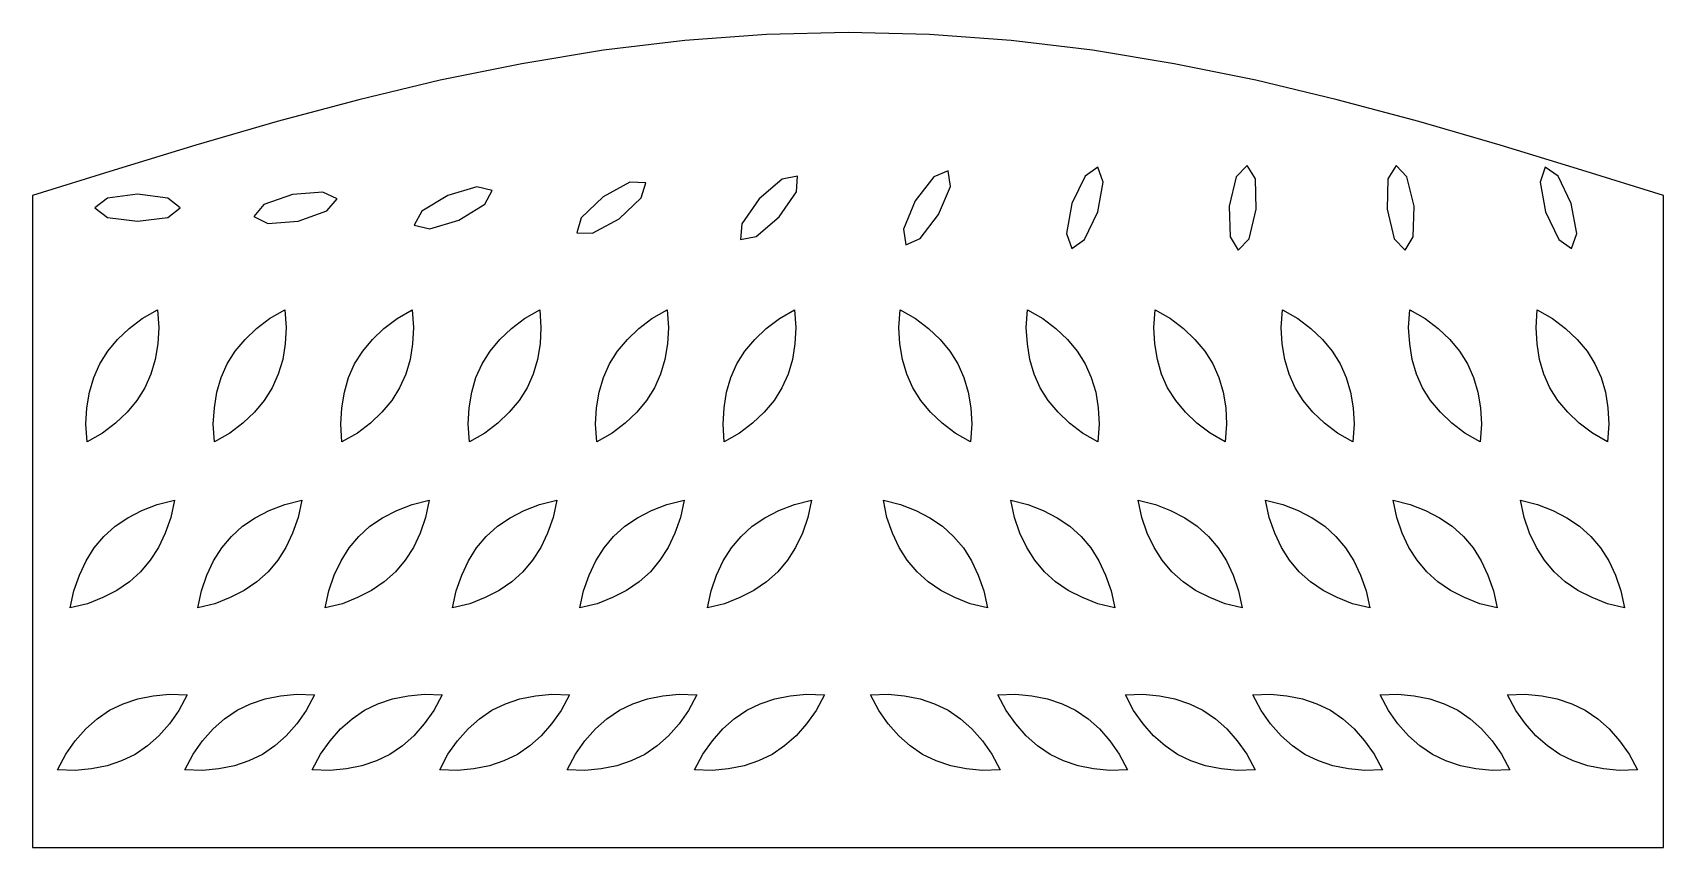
# Model space of a CAD drawing. Header units: millimetres. Extents: x 0 to 1380, y 0 to 690.
import ezdxf

# ---------------------------------------------------------------- set-up
doc = ezdxf.new("R2010")
doc.units = ezdxf.units.MM
doc.layers.add('CUT', color=7, linetype='CONTINUOUS')

msp = doc.modelspace()

# ---------------------------------------------------------------- linework, layer by layer
at = {"layer": 'CUT'}
for points in [[(0, 0), (1380, 0), (1380, 552), (1311, 573.6), (1242, 594.6), (1173, 614.7), (1104, 633.1), (1035, 649.6), (966, 663.6), (897, 675), (828, 683.2), (759, 688.3), (690, 690), (621, 688.3), (552, 683.2), (483, 675), (414, 663.6), (345, 649.6), (276, 633.1), (207, 614.7), (138, 594.6), (69, 573.6), (0, 552)], [(647.3, 568.5), (634.2, 566), (614.7, 549.3), (600.1, 528.1), (599.1, 514.8), (612.2, 517.3), (631.7, 534), (646.3, 555.2)], [(774.8, 572.9), (762.5, 567.8), (746.9, 547.4), (737, 523.6), (738.8, 510.4), (751.1, 515.5), (766.7, 535.9), (776.6, 559.7)], [(901.5, 576), (890.6, 568.4), (879.5, 545.2), (874.8, 519.9), (879.3, 507.3), (890.2, 514.9), (901.3, 538.1), (906, 563.4)], [(1027.8, 577.5), (1018.6, 567.9), (1012.6, 542.9), (1013.3, 517.1), (1020.2, 505.8), (1029.4, 515.4), (1035.4, 540.4), (1034.7, 566.2)], [(1153.8, 577.5), (1146.9, 566.2), (1146.2, 540.4), (1152.2, 515.4), (1161.4, 505.8), (1168.3, 517.1), (1169, 542.9), (1163, 567.9)], [(1280.1, 576), (1275.6, 563.4), (1280.3, 538.1), (1291.4, 514.9), (1302.3, 507.3), (1306.8, 519.9), (1302.1, 545.2), (1291, 568.4)], [(124.9, 541.6), (114.3, 549.8), (88.8, 553.1), (63.3, 549.8), (52.7, 541.6), (63.3, 533.5), (88.8, 530.2), (114.3, 533.5)], [(257.7, 549.1), (245.7, 554.9), (220, 552.9), (195.8, 544.3), (187.1, 534.2), (199.1, 528.4), (224.8, 530.4), (249, 539)], [(389, 556.3), (376, 559.4), (351.3, 552.1), (329.4, 538.7), (323, 527), (336, 523.9), (360.7, 531.2), (382.6, 544.6)], [(518.8, 562.9), (505.5, 563.2), (482.8, 550.9), (464.2, 533.2), (460.4, 520.4), (473.7, 520.1), (496.4, 532.4), (515, 550.1)], [(46.2, 343.4), (45.1, 358.3), (45.9, 372.2), (48.1, 385.4), (51.7, 397.8), (56.9, 409.5), (63.6, 420.2), (71.9, 430.2), (81.7, 439.4), (92.7, 447.8), (105.7, 455.3), (106.7, 440.4), (105.9, 426.5), (103.7, 413.3), (100.1, 400.8), (95, 389.2), (88.2, 378.4), (79.9, 368.5), (70.2, 359.3), (59.1, 350.8)], [(154, 343.4), (152.9, 358.3), (153.8, 372.2), (155.9, 385.4), (159.6, 397.8), (164.7, 409.5), (171.5, 420.2), (179.8, 430.2), (189.5, 439.4), (200.5, 447.8), (213.5, 455.3), (214.6, 440.4), (213.7, 426.5), (211.6, 413.3), (207.9, 400.8), (202.8, 389.2), (196, 378.4), (187.7, 368.5), (178, 359.3), (167, 350.8)], [(261.8, 343.4), (260.8, 358.3), (261.6, 372.2), (263.8, 385.4), (267.4, 397.8), (272.5, 409.5), (279.3, 420.2), (287.6, 430.2), (297.3, 439.4), (308.4, 447.8), (321.3, 455.3), (322.4, 440.4), (321.6, 426.5), (319.4, 413.3), (315.8, 400.8), (310.6, 389.2), (303.9, 378.4), (295.6, 368.5), (285.8, 359.3), (274.8, 350.8)], [(369.7, 343.4), (368.6, 358.3), (369.4, 372.2), (371.6, 385.4), (375.2, 397.8), (380.4, 409.5), (387.1, 420.2), (395.4, 430.2), (405.2, 439.4), (416.2, 447.8), (429.2, 455.3), (430.2, 440.4), (429.4, 426.5), (427.2, 413.3), (423.6, 400.8), (418.5, 389.2), (411.7, 378.4), (403.4, 368.5), (393.7, 359.3), (382.6, 350.8)], [(477.5, 343.4), (476.4, 358.3), (477.3, 372.2), (479.4, 385.4), (483.1, 397.8), (488.2, 409.5), (495, 420.2), (503.3, 430.2), (513, 439.4), (524, 447.8), (537, 455.3), (538.1, 440.4), (537.2, 426.5), (535.1, 413.3), (531.4, 400.8), (526.3, 389.2), (519.5, 378.4), (511.2, 368.5), (501.5, 359.3), (490.5, 350.8)], [(585.3, 343.4), (584.3, 358.3), (585.1, 372.2), (587.3, 385.4), (590.9, 397.8), (596, 409.5), (602.8, 420.2), (611.1, 430.2), (620.8, 439.4), (631.9, 447.8), (644.8, 455.3), (645.9, 440.4), (645.1, 426.5), (642.9, 413.3), (639.3, 400.8), (634.1, 389.2), (627.4, 378.4), (619.1, 368.5), (609.3, 359.3), (598.3, 350.8)], [(734.2, 455.3), (747.1, 447.8), (758.2, 439.4), (767.9, 430.2), (776.2, 420.2), (783, 409.5), (788.1, 397.8), (791.7, 385.4), (793.9, 372.2), (794.7, 358.3), (793.7, 343.4), (780.7, 350.8), (769.7, 359.3), (759.9, 368.5), (751.6, 378.4), (744.9, 389.2), (739.7, 400.8), (736.1, 413.3), (733.9, 426.5), (733.1, 440.4)], [(842, 455.3), (855, 447.8), (866, 439.4), (875.7, 430.2), (884, 420.2), (890.8, 409.5), (895.9, 397.8), (899.6, 385.4), (901.7, 372.2), (902.6, 358.3), (901.5, 343.4), (888.5, 350.8), (877.5, 359.3), (867.8, 368.5), (859.5, 378.4), (852.7, 389.2), (847.6, 400.8), (843.9, 413.3), (841.8, 426.5), (840.9, 440.4)], [(949.8, 455.3), (962.8, 447.8), (973.8, 439.4), (983.6, 430.2), (991.9, 420.2), (998.6, 409.5), (1003.8, 397.8), (1007.4, 385.4), (1009.6, 372.2), (1010.4, 358.3), (1009.3, 343.4), (996.4, 350.8), (985.3, 359.3), (975.6, 368.5), (967.3, 378.4), (960.5, 389.2), (955.4, 400.8), (951.8, 413.3), (949.6, 426.5), (948.8, 440.4)], [(1057.7, 455.3), (1070.6, 447.8), (1081.7, 439.4), (1091.4, 430.2), (1099.7, 420.2), (1106.5, 409.5), (1111.6, 397.8), (1115.2, 385.4), (1117.4, 372.2), (1118.2, 358.3), (1117.2, 343.4), (1104.2, 350.8), (1093.2, 359.3), (1083.4, 368.5), (1075.1, 378.4), (1068.4, 389.2), (1063.2, 400.8), (1059.6, 413.3), (1057.4, 426.5), (1056.6, 440.4)], [(1165.5, 455.3), (1178.5, 447.8), (1189.5, 439.4), (1199.2, 430.2), (1207.5, 420.2), (1214.3, 409.5), (1219.4, 397.8), (1223.1, 385.4), (1225.2, 372.2), (1226.1, 358.3), (1225, 343.4), (1212, 350.8), (1201, 359.3), (1191.3, 368.5), (1183, 378.4), (1176.2, 389.2), (1171.1, 400.8), (1167.4, 413.3), (1165.3, 426.5), (1164.4, 440.4)], [(1273.3, 455.3), (1286.3, 447.8), (1297.3, 439.4), (1307.1, 430.2), (1315.4, 420.2), (1322.1, 409.5), (1327.3, 397.8), (1330.9, 385.4), (1333.1, 372.2), (1333.9, 358.3), (1332.8, 343.4), (1319.9, 350.8), (1308.8, 359.3), (1299.1, 368.5), (1290.8, 378.4), (1284, 389.2), (1278.9, 400.8), (1275.3, 413.3), (1273.1, 426.5), (1272.3, 440.4)], [(31.9, 202.8), (35, 217.4), (39.6, 230.6), (45.3, 242.7), (52.2, 253.6), (60.4, 263.4), (69.9, 271.9), (80.6, 279.2), (92.5, 285.3), (105.4, 290.4), (120, 294), (116.9, 279.4), (112.2, 266.2), (106.5, 254.1), (99.6, 243.2), (91.4, 233.4), (82, 224.9), (71.3, 217.6), (59.4, 211.5), (46.4, 206.4)], [(139.7, 202.8), (142.8, 217.4), (147.5, 230.6), (153.2, 242.7), (160.1, 253.6), (168.2, 263.4), (177.7, 271.9), (188.4, 279.2), (200.3, 285.3), (213.3, 290.4), (227.8, 294), (224.7, 279.4), (220, 266.2), (214.3, 254.1), (207.4, 243.2), (199.3, 233.4), (189.8, 224.9), (179.1, 217.6), (167.2, 211.5), (154.2, 206.4)], [(247.5, 202.8), (250.6, 217.4), (255.3, 230.6), (261, 242.7), (267.9, 253.6), (276.1, 263.4), (285.5, 271.9), (296.2, 279.2), (308.1, 285.3), (321.1, 290.4), (335.6, 294), (332.5, 279.4), (327.9, 266.2), (322.2, 254.1), (315.3, 243.2), (307.1, 233.4), (297.6, 224.9), (286.9, 217.6), (275, 211.5), (262.1, 206.4)], [(355.4, 202.8), (358.5, 217.4), (363.1, 230.6), (368.8, 242.7), (375.7, 253.6), (383.9, 263.4), (393.4, 271.9), (404.1, 279.2), (416, 285.3), (428.9, 290.4), (443.5, 294), (440.4, 279.4), (435.7, 266.2), (430, 254.1), (423.1, 243.2), (414.9, 233.4), (405.5, 224.9), (394.8, 217.6), (382.9, 211.5), (369.9, 206.4)], [(463.2, 202.8), (466.3, 217.4), (471, 230.6), (476.7, 242.7), (483.6, 253.6), (491.7, 263.4), (501.2, 271.9), (511.9, 279.2), (523.8, 285.3), (536.8, 290.4), (551.3, 294), (548.2, 279.4), (543.5, 266.2), (537.8, 254.1), (530.9, 243.2), (522.8, 233.4), (513.3, 224.9), (502.6, 217.6), (490.7, 211.5), (477.7, 206.4)], [(571, 202.8), (574.1, 217.4), (578.8, 230.6), (584.5, 242.7), (591.4, 253.6), (599.6, 263.4), (609, 271.9), (619.7, 279.2), (631.6, 285.3), (644.6, 290.4), (659.1, 294), (656, 279.4), (651.4, 266.2), (645.7, 254.1), (638.8, 243.2), (630.6, 233.4), (621.1, 224.9), (610.4, 217.6), (598.5, 211.5), (585.6, 206.4)], [(719.9, 294), (734.4, 290.4), (747.4, 285.3), (759.3, 279.2), (770, 271.9), (779.4, 263.4), (787.6, 253.6), (794.5, 242.7), (800.2, 230.6), (804.9, 217.4), (808, 202.8), (793.4, 206.4), (780.5, 211.5), (768.6, 217.6), (757.9, 224.9), (748.4, 233.4), (740.2, 243.2), (733.3, 254.1), (727.6, 266.2), (723, 279.4)], [(827.7, 294), (842.2, 290.4), (855.2, 285.3), (867.1, 279.2), (877.8, 271.9), (887.3, 263.4), (895.4, 253.6), (902.3, 242.7), (908, 230.6), (912.7, 217.4), (915.8, 202.8), (901.3, 206.4), (888.3, 211.5), (876.4, 217.6), (865.7, 224.9), (856.2, 233.4), (848.1, 243.2), (841.2, 254.1), (835.5, 266.2), (830.8, 279.4)], [(935.5, 294), (950.1, 290.4), (963, 285.3), (974.9, 279.2), (985.6, 271.9), (995.1, 263.4), (1003.3, 253.6), (1010.2, 242.7), (1015.9, 230.6), (1020.5, 217.4), (1023.6, 202.8), (1009.1, 206.4), (996.1, 211.5), (984.2, 217.6), (973.5, 224.9), (964.1, 233.4), (955.9, 243.2), (949, 254.1), (943.3, 266.2), (938.6, 279.4)], [(1043.4, 294), (1057.9, 290.4), (1070.9, 285.3), (1082.8, 279.2), (1093.5, 271.9), (1102.9, 263.4), (1111.1, 253.6), (1118, 242.7), (1123.7, 230.6), (1128.4, 217.4), (1131.5, 202.8), (1116.9, 206.4), (1104, 211.5), (1092.1, 217.6), (1081.4, 224.9), (1071.9, 233.4), (1063.7, 243.2), (1056.8, 254.1), (1051.1, 266.2), (1046.5, 279.4)], [(1151.2, 294), (1165.7, 290.4), (1178.7, 285.3), (1190.6, 279.2), (1201.3, 271.9), (1210.8, 263.4), (1218.9, 253.6), (1225.8, 242.7), (1231.5, 230.6), (1236.2, 217.4), (1239.3, 202.8), (1224.8, 206.4), (1211.8, 211.5), (1199.9, 217.6), (1189.2, 224.9), (1179.7, 233.4), (1171.6, 243.2), (1164.7, 254.1), (1159, 266.2), (1154.3, 279.4)], [(1259, 294), (1273.6, 290.4), (1286.5, 285.3), (1298.4, 279.2), (1309.1, 271.9), (1318.6, 263.4), (1326.8, 253.6), (1333.7, 242.7), (1339.4, 230.6), (1344, 217.4), (1347.1, 202.8), (1332.6, 206.4), (1319.6, 211.5), (1307.7, 217.6), (1297, 224.9), (1287.6, 233.4), (1279.4, 243.2), (1272.5, 254.1), (1266.8, 266.2), (1262.1, 279.4)], [(21, 65.8), (28, 79), (36.1, 90.3), (45, 100.4), (54.6, 109), (65.1, 116.1), (76.6, 121.7), (88.9, 125.7), (102, 128.4), (115.9, 129.7), (130.8, 129.2), (123.8, 115.9), (115.7, 104.6), (106.9, 94.5), (97.2, 85.9), (86.7, 78.8), (75.3, 73.2), (63, 69.2), (49.8, 66.6), (36, 65.2)], [(128.9, 65.8), (135.9, 79), (143.9, 90.3), (152.8, 100.4), (162.4, 109), (173, 116.1), (184.4, 121.7), (196.7, 125.7), (209.8, 128.4), (223.7, 129.7), (238.6, 129.2), (231.6, 115.9), (223.6, 104.6), (214.7, 94.5), (205.1, 85.9), (194.5, 78.8), (183.1, 73.2), (170.8, 69.2), (157.7, 66.6), (143.8, 65.2)], [(236.7, 65.8), (243.7, 79), (251.8, 90.3), (260.6, 100.4), (270.3, 109), (280.8, 116.1), (292.2, 121.7), (304.5, 125.7), (317.7, 128.4), (331.5, 129.7), (346.5, 129.2), (339.5, 115.9), (331.4, 104.6), (322.5, 94.5), (312.9, 85.9), (302.4, 78.8), (290.9, 73.2), (278.6, 69.2), (265.5, 66.6), (251.6, 65.2)], [(344.5, 65.8), (351.5, 79), (359.6, 90.3), (368.5, 100.4), (378.1, 109), (388.6, 116.1), (400.1, 121.7), (412.4, 125.7), (425.5, 128.4), (439.4, 129.7), (454.3, 129.2), (447.3, 115.9), (439.2, 104.6), (430.4, 94.5), (420.7, 85.9), (410.2, 78.8), (398.8, 73.2), (386.5, 69.2), (373.3, 66.6), (359.5, 65.2)], [(452.4, 65.8), (459.4, 79), (467.4, 90.3), (476.3, 100.4), (485.9, 109), (496.5, 116.1), (507.9, 121.7), (520.2, 125.7), (533.3, 128.4), (547.2, 129.7), (562.1, 129.2), (555.1, 115.9), (547.1, 104.6), (538.2, 94.5), (528.6, 85.9), (518, 78.8), (506.6, 73.2), (494.3, 69.2), (481.2, 66.6), (467.3, 65.2)], [(560.2, 65.8), (567.2, 79), (575.3, 90.3), (584.1, 100.4), (593.8, 109), (604.3, 116.1), (615.7, 121.7), (628, 125.7), (641.2, 128.4), (655, 129.7), (670, 129.2), (663, 115.9), (654.9, 104.6), (646, 94.5), (636.4, 85.9), (625.9, 78.8), (614.4, 73.2), (602.1, 69.2), (589, 66.6), (575.1, 65.2)], [(709, 129.2), (724, 129.7), (737.8, 128.4), (751, 125.7), (763.3, 121.7), (774.7, 116.1), (785.2, 109), (794.9, 100.4), (803.7, 90.3), (811.8, 79), (818.8, 65.8), (803.9, 65.2), (790, 66.6), (776.9, 69.2), (764.6, 73.2), (753.1, 78.8), (742.6, 85.9), (733, 94.5), (724.1, 104.6), (716, 115.9)], [(816.9, 129.2), (831.8, 129.7), (845.7, 128.4), (858.8, 125.7), (871.1, 121.7), (882.5, 116.1), (893.1, 109), (902.7, 100.4), (911.6, 90.3), (919.6, 79), (926.6, 65.8), (911.7, 65.2), (897.8, 66.6), (884.7, 69.2), (872.4, 73.2), (861, 78.8), (850.4, 85.9), (840.8, 94.5), (831.9, 104.6), (823.9, 115.9)], [(924.7, 129.2), (939.6, 129.7), (953.5, 128.4), (966.6, 125.7), (978.9, 121.7), (990.4, 116.1), (1000.9, 109), (1010.5, 100.4), (1019.4, 90.3), (1027.5, 79), (1034.5, 65.8), (1019.5, 65.2), (1005.7, 66.6), (992.5, 69.2), (980.2, 73.2), (968.8, 78.8), (958.3, 85.9), (948.6, 94.5), (939.8, 104.6), (931.7, 115.9)], [(1032.5, 129.2), (1047.5, 129.7), (1061.3, 128.4), (1074.5, 125.7), (1086.8, 121.7), (1098.2, 116.1), (1108.7, 109), (1118.4, 100.4), (1127.2, 90.3), (1135.3, 79), (1142.3, 65.8), (1127.4, 65.2), (1113.5, 66.6), (1100.4, 69.2), (1088.1, 73.2), (1076.6, 78.8), (1066.1, 85.9), (1056.5, 94.5), (1047.6, 104.6), (1039.5, 115.9)], [(1140.4, 129.2), (1155.3, 129.7), (1169.2, 128.4), (1182.3, 125.7), (1194.6, 121.7), (1206, 116.1), (1216.6, 109), (1226.2, 100.4), (1235.1, 90.3), (1243.1, 79), (1250.1, 65.8), (1235.2, 65.2), (1221.3, 66.6), (1208.2, 69.2), (1195.9, 73.2), (1184.5, 78.8), (1173.9, 85.9), (1164.3, 94.5), (1155.4, 104.6), (1147.4, 115.9)], [(1248.2, 129.2), (1263.1, 129.7), (1277, 128.4), (1290.1, 125.7), (1302.4, 121.7), (1313.9, 116.1), (1324.4, 109), (1334, 100.4), (1342.9, 90.3), (1351, 79), (1358, 65.8), (1343, 65.2), (1329.2, 66.6), (1316, 69.2), (1303.7, 73.2), (1292.3, 78.8), (1281.8, 85.9), (1272.1, 94.5), (1263.3, 104.6), (1255.2, 115.9)]]:
    msp.add_lwpolyline(points, close=True, dxfattribs=at)

doc.saveas('drawing.dxf')
